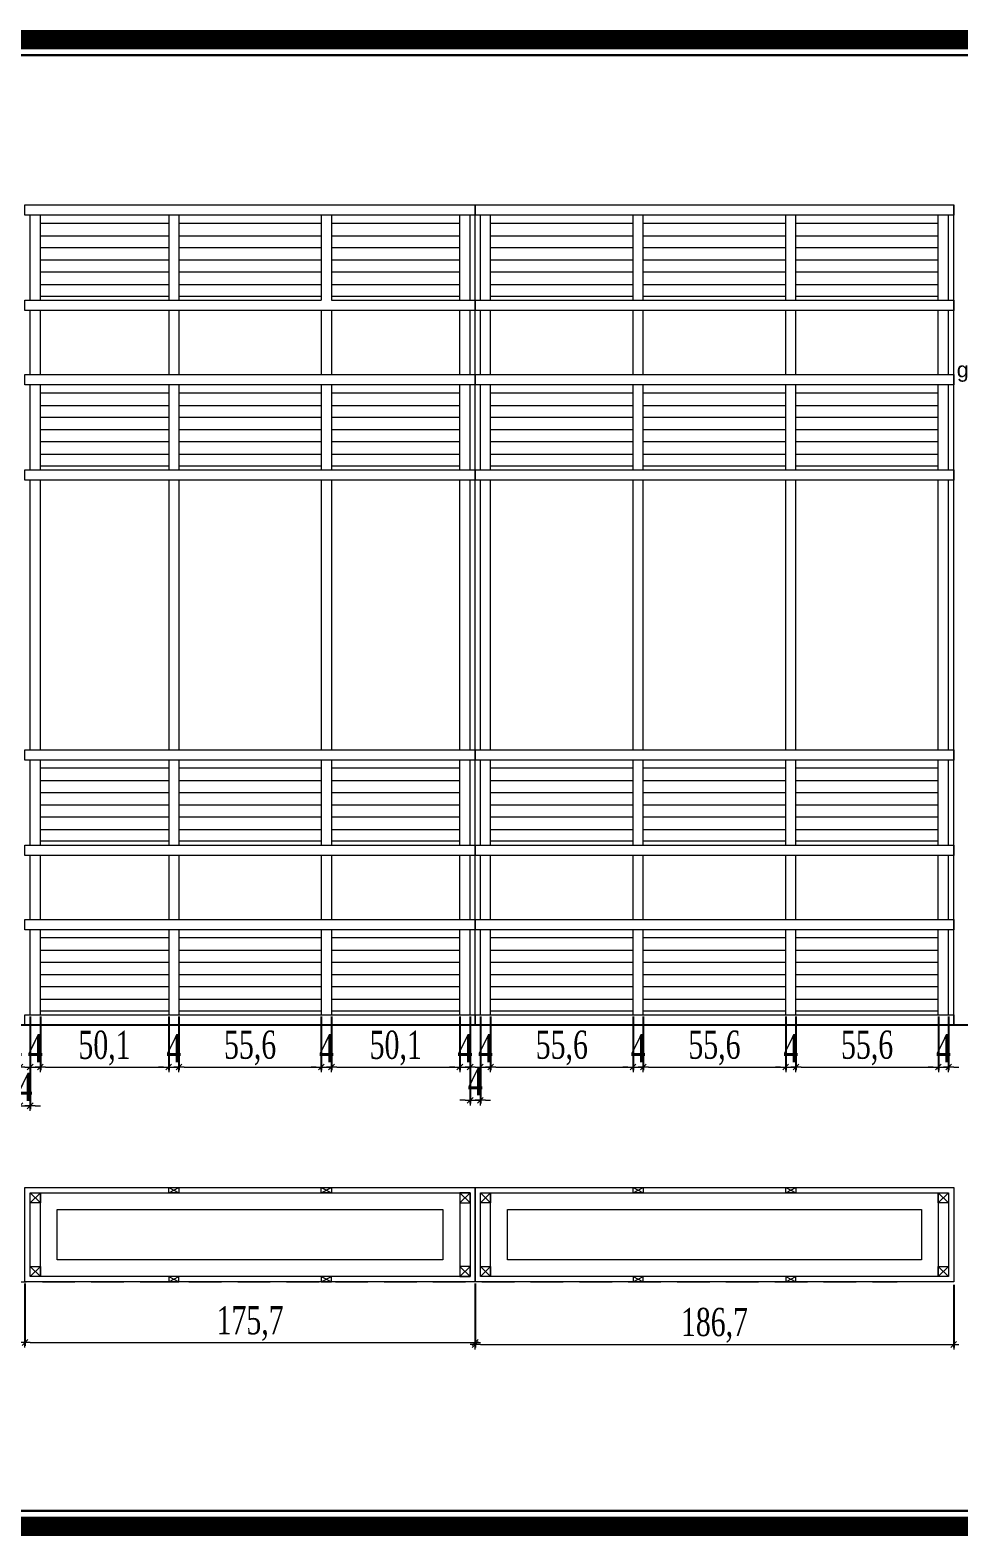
# Model space of a CAD drawing. Header units: millimetres. Extents: x 54215 to 67697, y 23496 to 56611.
# Drawn here: x 57458 to 57820, y 31476 to 32063 of the extents above; entities that cross this region are included whole.
import ezdxf

# ---------------------------------------------------------------- set-up
doc = ezdxf.new("R2010")
doc.units = ezdxf.units.MM
doc.linetypes.add('DASHED', pattern=[19.05, 12.7, -6.35])
for name, color, linetype, lineweight in [('no3_duvar kaplama', 8, 'Continuous', 0), ('no3_kutu profil gorunus', 8, 'Continuous', 0), ('no3_kutuprofil kesit', 74, 'Continuous', 18), ('no3_lejand', 255, 'Continuous', 13), ('no3_yazı duvar', 152, 'Continuous', 0), ('no3_ölçü detay', 252, 'Continuous', 0)]:
    doc.layers.add(name, color=color, linetype=linetype, lineweight=lineweight)
doc.styles.get("Standard").update_dxf_attribs({"font": 'arial.ttf'})
doc.styles.add('Ölçü50', font='georgia.ttf', dxfattribs={"width": 0.7})
doc.dimstyles.new('olcu10', dxfattribs={"dimtxt": 11, "dimasz": 2, "dimexe": 1.25, "dimexo": 0.625, "dimgap": 0.5, "dimtad": 1, "dimdec": 1, "dimzin": 9, "dimtxsty": 'Ölçü50', "dimblk": 'CENTIK', "dimcen": 2, "dimclrd": 250, "dimclre": 250, "dimclrt": 44, "dimazin": 2, "dimtfac": 1, "dimtdec": 1, "dimtix": 1, "dimtmove": 0, "dimatfit": 3, "dimldrblk": 'CENTIK', "dimfxl": 1, "dimlwd": -1, "dimarcsym": 0})

# ---------------------------------------------------------------- blocks, each defined once
blk = doc.blocks.new('CENTIK')
for p, q in [((-1, 0), (1, 0)), ((-0.57, -0.57), (0.57, 0.57)), ((0, 1), (0, -1))]:
    blk.add_line(p, q)
blk = doc.blocks.new('*D283')
at = {"layer": 'Defpoints', "color": 0, "transparency": 16777216}
for p in [(57450.03, 31679.02), (57454.03, 31679.02), (57454.03, 31658.62)]:
    blk.add_point(p, dxfattribs=at)
at = {"layer": 'no3_ölçü detay', "color": 250, "lineweight": -2, "transparency": 16777216}
for p, q in [((57450.03, 31678.39), (57450.03, 31657.37)), ((57454.03, 31678.39), (57454.03, 31657.37))]:
    blk.add_line(p, q, dxfattribs=at)
at = {"layer": 'no3_ölçü detay', "color": 250, "transparency": 16777216}
for p, q in [((57448.03, 31658.62), (57446.03, 31658.62)), ((57450.03, 31658.62), (57454.03, 31658.62)), ((57456.03, 31658.62), (57458.03, 31658.62))]:
    blk.add_line(p, q, dxfattribs=at)
at = {"layer": 'no3_ölçü detay', "color": 250, "transparency": 16777216, "xscale": 2, "yscale": 2, "zscale": 2}
blk.add_blockref('CENTIK', (57450.03, 31658.62), dxfattribs=at)
at = {"layer": 'no3_ölçü detay', "color": 250, "transparency": 16777216, "xscale": 2, "yscale": 2, "zscale": 2, "rotation": 180}
blk.add_blockref('CENTIK', (57454.03, 31658.62), dxfattribs=at)
at = {"layer": 'no3_ölçü detay', "color": 44, "transparency": 16777216, "insert": (57452.03, 31666.02), "char_height": 11, "attachment_point": 5, "style": 'Ölçü50'}
blk.add_mtext('4', dxfattribs=at)
blk = doc.blocks.new('*D284')
at = {"layer": 'Defpoints', "color": 0, "transparency": 16777216}
for p in [(57454.03, 31679.02), (57458.03, 31679.02), (57458.03, 31643.49)]:
    blk.add_point(p, dxfattribs=at)
at = {"layer": 'no3_ölçü detay', "color": 250, "lineweight": -2, "transparency": 16777216}
for p, q in [((57454.03, 31678.39), (57454.03, 31642.24)), ((57458.03, 31678.39), (57458.03, 31642.24))]:
    blk.add_line(p, q, dxfattribs=at)
at = {"layer": 'no3_ölçü detay', "color": 250, "transparency": 16777216}
for p, q in [((57452.03, 31643.49), (57450.03, 31643.49)), ((57454.03, 31643.49), (57458.03, 31643.49)), ((57460.03, 31643.49), (57462.03, 31643.49))]:
    blk.add_line(p, q, dxfattribs=at)
at = {"layer": 'no3_ölçü detay', "color": 250, "transparency": 16777216, "xscale": 2, "yscale": 2, "zscale": 2}
blk.add_blockref('CENTIK', (57454.03, 31643.49), dxfattribs=at)
at = {"layer": 'no3_ölçü detay', "color": 250, "transparency": 16777216, "xscale": 2, "yscale": 2, "zscale": 2, "rotation": 180}
blk.add_blockref('CENTIK', (57458.03, 31643.49), dxfattribs=at)
at = {"layer": 'no3_ölçü detay', "color": 44, "transparency": 16777216, "insert": (57456.03, 31650.89), "char_height": 11, "attachment_point": 5, "style": 'Ölçü50'}
blk.add_mtext('4', dxfattribs=at)
blk = doc.blocks.new('*D285')
at = {"layer": 'Defpoints', "color": 0, "transparency": 16777216}
for p in [(57458.03, 31679.02), (57462.03, 31679.02), (57462.03, 31658.62)]:
    blk.add_point(p, dxfattribs=at)
at = {"layer": 'no3_ölçü detay', "color": 250, "lineweight": -2, "transparency": 16777216}
for p, q in [((57458.03, 31678.39), (57458.03, 31657.37)), ((57462.03, 31678.39), (57462.03, 31657.37))]:
    blk.add_line(p, q, dxfattribs=at)
at = {"layer": 'no3_ölçü detay', "color": 250, "transparency": 16777216}
for p, q in [((57456.03, 31658.62), (57454.03, 31658.62)), ((57458.03, 31658.62), (57462.03, 31658.62)), ((57464.03, 31658.62), (57466.03, 31658.62))]:
    blk.add_line(p, q, dxfattribs=at)
at = {"layer": 'no3_ölçü detay', "color": 250, "transparency": 16777216, "xscale": 2, "yscale": 2, "zscale": 2}
blk.add_blockref('CENTIK', (57458.03, 31658.62), dxfattribs=at)
at = {"layer": 'no3_ölçü detay', "color": 250, "transparency": 16777216, "xscale": 2, "yscale": 2, "zscale": 2, "rotation": 180}
blk.add_blockref('CENTIK', (57462.03, 31658.62), dxfattribs=at)
at = {"layer": 'no3_ölçü detay', "color": 44, "transparency": 16777216, "insert": (57460.03, 31666.02), "char_height": 11, "attachment_point": 5, "style": 'Ölçü50'}
blk.add_mtext('4', dxfattribs=at)
blk = doc.blocks.new('*D286')
at = {"layer": 'Defpoints', "color": 0, "transparency": 16777216}
for p in [(57462.03, 31679.02), (57512.09, 31679.02), (57512.09, 31658.62)]:
    blk.add_point(p, dxfattribs=at)
at = {"layer": 'no3_ölçü detay', "color": 250, "lineweight": -2, "transparency": 16777216}
for p, q in [((57462.03, 31678.39), (57462.03, 31657.37)), ((57512.09, 31678.39), (57512.09, 31657.37))]:
    blk.add_line(p, q, dxfattribs=at)
at = {"layer": 'no3_ölçü detay', "color": 250, "transparency": 16777216}
blk.add_line((57464.03, 31658.62), (57510.09, 31658.62), dxfattribs=at)
at = {"layer": 'no3_ölçü detay', "color": 250, "transparency": 16777216, "xscale": 2, "yscale": 2, "zscale": 2, "rotation": 180}
blk.add_blockref('CENTIK', (57462.03, 31658.62), dxfattribs=at)
at = {"layer": 'no3_ölçü detay', "color": 250, "transparency": 16777216, "xscale": 2, "yscale": 2, "zscale": 2}
blk.add_blockref('CENTIK', (57512.09, 31658.62), dxfattribs=at)
at = {"layer": 'no3_ölçü detay', "color": 44, "transparency": 16777216, "insert": (57487.06, 31666.02), "char_height": 11, "attachment_point": 5, "style": 'Ölçü50'}
blk.add_mtext('50,1', dxfattribs=at)
blk = doc.blocks.new('*D287')
at = {"layer": 'Defpoints', "color": 0, "transparency": 16777216}
for p in [(57512.09, 31679.02), (57516.09, 31679.02), (57516.09, 31658.62)]:
    blk.add_point(p, dxfattribs=at)
at = {"layer": 'no3_ölçü detay', "color": 250, "lineweight": -2, "transparency": 16777216}
for p, q in [((57512.09, 31678.39), (57512.09, 31657.37)), ((57516.09, 31678.39), (57516.09, 31657.37))]:
    blk.add_line(p, q, dxfattribs=at)
at = {"layer": 'no3_ölçü detay', "color": 250, "transparency": 16777216}
for p, q in [((57510.09, 31658.62), (57508.09, 31658.62)), ((57512.09, 31658.62), (57516.09, 31658.62)), ((57518.09, 31658.62), (57520.09, 31658.62))]:
    blk.add_line(p, q, dxfattribs=at)
at = {"layer": 'no3_ölçü detay', "color": 250, "transparency": 16777216, "xscale": 2, "yscale": 2, "zscale": 2}
blk.add_blockref('CENTIK', (57512.09, 31658.62), dxfattribs=at)
at = {"layer": 'no3_ölçü detay', "color": 250, "transparency": 16777216, "xscale": 2, "yscale": 2, "zscale": 2, "rotation": 180}
blk.add_blockref('CENTIK', (57516.09, 31658.62), dxfattribs=at)
at = {"layer": 'no3_ölçü detay', "color": 44, "transparency": 16777216, "insert": (57514.09, 31666.02), "char_height": 11, "attachment_point": 5, "style": 'Ölçü50'}
blk.add_mtext('4', dxfattribs=at)
blk = doc.blocks.new('*D288')
at = {"layer": 'Defpoints', "color": 0, "transparency": 16777216}
for p in [(57516.09, 31679.02), (57571.64, 31679.02), (57571.64, 31658.62)]:
    blk.add_point(p, dxfattribs=at)
at = {"layer": 'no3_ölçü detay', "color": 250, "lineweight": -2, "transparency": 16777216}
for p, q in [((57516.09, 31678.39), (57516.09, 31657.37)), ((57571.64, 31678.39), (57571.64, 31657.37))]:
    blk.add_line(p, q, dxfattribs=at)
at = {"layer": 'no3_ölçü detay', "color": 250, "transparency": 16777216}
blk.add_line((57518.09, 31658.62), (57569.64, 31658.62), dxfattribs=at)
at = {"layer": 'no3_ölçü detay', "color": 250, "transparency": 16777216, "xscale": 2, "yscale": 2, "zscale": 2, "rotation": 180}
blk.add_blockref('CENTIK', (57516.09, 31658.62), dxfattribs=at)
at = {"layer": 'no3_ölçü detay', "color": 250, "transparency": 16777216, "xscale": 2, "yscale": 2, "zscale": 2}
blk.add_blockref('CENTIK', (57571.64, 31658.62), dxfattribs=at)
at = {"layer": 'no3_ölçü detay', "color": 44, "transparency": 16777216, "insert": (57543.87, 31666.07), "char_height": 11, "attachment_point": 5, "style": 'Ölçü50'}
blk.add_mtext('55,6', dxfattribs=at)
blk = doc.blocks.new('*D289')
at = {"layer": 'Defpoints', "color": 0, "transparency": 16777216}
for p in [(57571.64, 31679.02), (57575.64, 31679.02), (57575.64, 31658.62)]:
    blk.add_point(p, dxfattribs=at)
at = {"layer": 'no3_ölçü detay', "color": 250, "lineweight": -2, "transparency": 16777216}
for p, q in [((57571.64, 31678.39), (57571.64, 31657.37)), ((57575.64, 31678.39), (57575.64, 31657.37))]:
    blk.add_line(p, q, dxfattribs=at)
at = {"layer": 'no3_ölçü detay', "color": 250, "transparency": 16777216}
for p, q in [((57569.64, 31658.62), (57567.64, 31658.62)), ((57571.64, 31658.62), (57575.64, 31658.62)), ((57577.64, 31658.62), (57579.64, 31658.62))]:
    blk.add_line(p, q, dxfattribs=at)
at = {"layer": 'no3_ölçü detay', "color": 250, "transparency": 16777216, "xscale": 2, "yscale": 2, "zscale": 2}
blk.add_blockref('CENTIK', (57571.64, 31658.62), dxfattribs=at)
at = {"layer": 'no3_ölçü detay', "color": 250, "transparency": 16777216, "xscale": 2, "yscale": 2, "zscale": 2, "rotation": 180}
blk.add_blockref('CENTIK', (57575.64, 31658.62), dxfattribs=at)
at = {"layer": 'no3_ölçü detay', "color": 44, "transparency": 16777216, "insert": (57573.64, 31666.02), "char_height": 11, "attachment_point": 5, "style": 'Ölçü50'}
blk.add_mtext('4', dxfattribs=at)
blk = doc.blocks.new('*D290')
at = {"layer": 'Defpoints', "color": 0, "transparency": 16777216}
for p in [(57575.64, 31679.02), (57625.7, 31679.02), (57625.7, 31658.62)]:
    blk.add_point(p, dxfattribs=at)
at = {"layer": 'no3_ölçü detay', "color": 250, "lineweight": -2, "transparency": 16777216}
for p, q in [((57575.64, 31678.39), (57575.64, 31657.37)), ((57625.7, 31678.39), (57625.7, 31657.37))]:
    blk.add_line(p, q, dxfattribs=at)
at = {"layer": 'no3_ölçü detay', "color": 250, "transparency": 16777216}
blk.add_line((57577.64, 31658.62), (57623.7, 31658.62), dxfattribs=at)
at = {"layer": 'no3_ölçü detay', "color": 250, "transparency": 16777216, "xscale": 2, "yscale": 2, "zscale": 2, "rotation": 180}
blk.add_blockref('CENTIK', (57575.64, 31658.62), dxfattribs=at)
at = {"layer": 'no3_ölçü detay', "color": 250, "transparency": 16777216, "xscale": 2, "yscale": 2, "zscale": 2}
blk.add_blockref('CENTIK', (57625.7, 31658.62), dxfattribs=at)
at = {"layer": 'no3_ölçü detay', "color": 44, "transparency": 16777216, "insert": (57600.67, 31666.02), "char_height": 11, "attachment_point": 5, "style": 'Ölçü50'}
blk.add_mtext('50,1', dxfattribs=at)
blk = doc.blocks.new('*D291')
at = {"layer": 'Defpoints', "color": 0, "transparency": 16777216}
for p in [(57625.7, 31679.02), (57629.7, 31679.02), (57629.7, 31658.62)]:
    blk.add_point(p, dxfattribs=at)
at = {"layer": 'no3_ölçü detay', "color": 250, "lineweight": -2, "transparency": 16777216}
for p, q in [((57625.7, 31678.39), (57625.7, 31657.37)), ((57629.7, 31678.39), (57629.7, 31657.37))]:
    blk.add_line(p, q, dxfattribs=at)
at = {"layer": 'no3_ölçü detay', "color": 250, "transparency": 16777216}
for p, q in [((57623.7, 31658.62), (57621.7, 31658.62)), ((57625.7, 31658.62), (57629.7, 31658.62)), ((57631.7, 31658.62), (57633.7, 31658.62))]:
    blk.add_line(p, q, dxfattribs=at)
at = {"layer": 'no3_ölçü detay', "color": 250, "transparency": 16777216, "xscale": 2, "yscale": 2, "zscale": 2}
blk.add_blockref('CENTIK', (57625.7, 31658.62), dxfattribs=at)
at = {"layer": 'no3_ölçü detay', "color": 250, "transparency": 16777216, "xscale": 2, "yscale": 2, "zscale": 2, "rotation": 180}
blk.add_blockref('CENTIK', (57629.7, 31658.62), dxfattribs=at)
at = {"layer": 'no3_ölçü detay', "color": 44, "transparency": 16777216, "insert": (57627.7, 31666.02), "char_height": 11, "attachment_point": 5, "style": 'Ölçü50'}
blk.add_mtext('4', dxfattribs=at)
blk = doc.blocks.new('*D292')
at = {"layer": 'Defpoints', "color": 0, "transparency": 16777216}
for p in [(57629.7, 31679.02), (57633.7, 31679.02), (57633.7, 31645.66)]:
    blk.add_point(p, dxfattribs=at)
at = {"layer": 'no3_ölçü detay', "color": 250, "lineweight": -2, "transparency": 16777216}
for p, q in [((57629.7, 31678.39), (57629.7, 31644.41)), ((57633.7, 31678.39), (57633.7, 31644.41))]:
    blk.add_line(p, q, dxfattribs=at)
at = {"layer": 'no3_ölçü detay', "color": 250, "transparency": 16777216}
for p, q in [((57627.7, 31645.66), (57625.7, 31645.66)), ((57629.7, 31645.66), (57633.7, 31645.66)), ((57635.7, 31645.66), (57637.7, 31645.66))]:
    blk.add_line(p, q, dxfattribs=at)
at = {"layer": 'no3_ölçü detay', "color": 250, "transparency": 16777216, "xscale": 2, "yscale": 2, "zscale": 2}
blk.add_blockref('CENTIK', (57629.7, 31645.66), dxfattribs=at)
at = {"layer": 'no3_ölçü detay', "color": 250, "transparency": 16777216, "xscale": 2, "yscale": 2, "zscale": 2, "rotation": 180}
blk.add_blockref('CENTIK', (57633.7, 31645.66), dxfattribs=at)
at = {"layer": 'no3_ölçü detay', "color": 44, "transparency": 16777216, "insert": (57631.7, 31653.06), "char_height": 11, "attachment_point": 5, "style": 'Ölçü50'}
blk.add_mtext('4', dxfattribs=at)
blk = doc.blocks.new('*D293')
at = {"layer": 'Defpoints', "color": 0, "transparency": 16777216}
for p in [(57633.7, 31679.02), (57637.7, 31679.02), (57637.7, 31658.62)]:
    blk.add_point(p, dxfattribs=at)
at = {"layer": 'no3_ölçü detay', "color": 250, "lineweight": -2, "transparency": 16777216}
for p, q in [((57633.7, 31678.39), (57633.7, 31657.37)), ((57637.7, 31678.39), (57637.7, 31657.37))]:
    blk.add_line(p, q, dxfattribs=at)
at = {"layer": 'no3_ölçü detay', "color": 250, "transparency": 16777216}
for p, q in [((57631.7, 31658.62), (57629.7, 31658.62)), ((57633.7, 31658.62), (57637.7, 31658.62)), ((57639.7, 31658.62), (57641.7, 31658.62))]:
    blk.add_line(p, q, dxfattribs=at)
at = {"layer": 'no3_ölçü detay', "color": 250, "transparency": 16777216, "xscale": 2, "yscale": 2, "zscale": 2}
blk.add_blockref('CENTIK', (57633.7, 31658.62), dxfattribs=at)
at = {"layer": 'no3_ölçü detay', "color": 250, "transparency": 16777216, "xscale": 2, "yscale": 2, "zscale": 2, "rotation": 180}
blk.add_blockref('CENTIK', (57637.7, 31658.62), dxfattribs=at)
at = {"layer": 'no3_ölçü detay', "color": 44, "transparency": 16777216, "insert": (57635.7, 31666.02), "char_height": 11, "attachment_point": 5, "style": 'Ölçü50'}
blk.add_mtext('4', dxfattribs=at)
blk = doc.blocks.new('*D294')
at = {"layer": 'Defpoints', "color": 0, "transparency": 16777216}
for p in [(57637.7, 31679.02), (57693.25, 31679.02), (57693.25, 31658.62)]:
    blk.add_point(p, dxfattribs=at)
at = {"layer": 'no3_ölçü detay', "color": 250, "lineweight": -2, "transparency": 16777216}
for p, q in [((57637.7, 31678.39), (57637.7, 31657.37)), ((57693.25, 31678.39), (57693.25, 31657.37))]:
    blk.add_line(p, q, dxfattribs=at)
at = {"layer": 'no3_ölçü detay', "color": 250, "transparency": 16777216}
blk.add_line((57639.7, 31658.62), (57691.25, 31658.62), dxfattribs=at)
at = {"layer": 'no3_ölçü detay', "color": 250, "transparency": 16777216, "xscale": 2, "yscale": 2, "zscale": 2, "rotation": 180}
blk.add_blockref('CENTIK', (57637.7, 31658.62), dxfattribs=at)
at = {"layer": 'no3_ölçü detay', "color": 250, "transparency": 16777216, "xscale": 2, "yscale": 2, "zscale": 2}
blk.add_blockref('CENTIK', (57693.25, 31658.62), dxfattribs=at)
at = {"layer": 'no3_ölçü detay', "color": 44, "transparency": 16777216, "insert": (57665.48, 31666.07), "char_height": 11, "attachment_point": 5, "style": 'Ölçü50'}
blk.add_mtext('55,6', dxfattribs=at)
blk = doc.blocks.new('*D295')
at = {"layer": 'Defpoints', "color": 0, "transparency": 16777216}
for p in [(57693.25, 31679.02), (57697.25, 31679.02), (57697.25, 31658.62)]:
    blk.add_point(p, dxfattribs=at)
at = {"layer": 'no3_ölçü detay', "color": 250, "lineweight": -2, "transparency": 16777216}
for p, q in [((57693.25, 31678.39), (57693.25, 31657.37)), ((57697.25, 31678.39), (57697.25, 31657.37))]:
    blk.add_line(p, q, dxfattribs=at)
at = {"layer": 'no3_ölçü detay', "color": 250, "transparency": 16777216}
for p, q in [((57691.25, 31658.62), (57689.25, 31658.62)), ((57693.25, 31658.62), (57697.25, 31658.62)), ((57699.25, 31658.62), (57701.25, 31658.62))]:
    blk.add_line(p, q, dxfattribs=at)
at = {"layer": 'no3_ölçü detay', "color": 250, "transparency": 16777216, "xscale": 2, "yscale": 2, "zscale": 2}
blk.add_blockref('CENTIK', (57693.25, 31658.62), dxfattribs=at)
at = {"layer": 'no3_ölçü detay', "color": 250, "transparency": 16777216, "xscale": 2, "yscale": 2, "zscale": 2, "rotation": 180}
blk.add_blockref('CENTIK', (57697.25, 31658.62), dxfattribs=at)
at = {"layer": 'no3_ölçü detay', "color": 44, "transparency": 16777216, "insert": (57695.25, 31666.02), "char_height": 11, "attachment_point": 5, "style": 'Ölçü50'}
blk.add_mtext('4', dxfattribs=at)
blk = doc.blocks.new('*D296')
at = {"layer": 'Defpoints', "color": 0, "transparency": 16777216}
for p in [(57697.25, 31679.02), (57752.81, 31679.02), (57752.81, 31658.62)]:
    blk.add_point(p, dxfattribs=at)
at = {"layer": 'no3_ölçü detay', "color": 250, "lineweight": -2, "transparency": 16777216}
for p, q in [((57697.25, 31678.39), (57697.25, 31657.37)), ((57752.81, 31678.39), (57752.81, 31657.37))]:
    blk.add_line(p, q, dxfattribs=at)
at = {"layer": 'no3_ölçü detay', "color": 250, "transparency": 16777216}
blk.add_line((57699.25, 31658.62), (57750.81, 31658.62), dxfattribs=at)
at = {"layer": 'no3_ölçü detay', "color": 250, "transparency": 16777216, "xscale": 2, "yscale": 2, "zscale": 2, "rotation": 180}
blk.add_blockref('CENTIK', (57697.25, 31658.62), dxfattribs=at)
at = {"layer": 'no3_ölçü detay', "color": 250, "transparency": 16777216, "xscale": 2, "yscale": 2, "zscale": 2}
blk.add_blockref('CENTIK', (57752.81, 31658.62), dxfattribs=at)
at = {"layer": 'no3_ölçü detay', "color": 44, "transparency": 16777216, "insert": (57725.03, 31666.07), "char_height": 11, "attachment_point": 5, "style": 'Ölçü50'}
blk.add_mtext('55,6', dxfattribs=at)
blk = doc.blocks.new('*D297')
at = {"layer": 'Defpoints', "color": 0, "transparency": 16777216}
for p in [(57752.81, 31679.02), (57756.81, 31679.02), (57756.81, 31658.62)]:
    blk.add_point(p, dxfattribs=at)
at = {"layer": 'no3_ölçü detay', "color": 250, "lineweight": -2, "transparency": 16777216}
for p, q in [((57752.81, 31678.39), (57752.81, 31657.37)), ((57756.81, 31678.39), (57756.81, 31657.37))]:
    blk.add_line(p, q, dxfattribs=at)
at = {"layer": 'no3_ölçü detay', "color": 250, "transparency": 16777216}
for p, q in [((57750.81, 31658.62), (57748.81, 31658.62)), ((57752.81, 31658.62), (57756.81, 31658.62)), ((57758.81, 31658.62), (57760.81, 31658.62))]:
    blk.add_line(p, q, dxfattribs=at)
at = {"layer": 'no3_ölçü detay', "color": 250, "transparency": 16777216, "xscale": 2, "yscale": 2, "zscale": 2}
blk.add_blockref('CENTIK', (57752.81, 31658.62), dxfattribs=at)
at = {"layer": 'no3_ölçü detay', "color": 250, "transparency": 16777216, "xscale": 2, "yscale": 2, "zscale": 2, "rotation": 180}
blk.add_blockref('CENTIK', (57756.81, 31658.62), dxfattribs=at)
at = {"layer": 'no3_ölçü detay', "color": 44, "transparency": 16777216, "insert": (57754.81, 31666.02), "char_height": 11, "attachment_point": 5, "style": 'Ölçü50'}
blk.add_mtext('4', dxfattribs=at)
blk = doc.blocks.new('*D298')
at = {"layer": 'Defpoints', "color": 0, "transparency": 16777216}
for p in [(57756.81, 31679.02), (57812.37, 31679.02), (57812.37, 31658.62)]:
    blk.add_point(p, dxfattribs=at)
at = {"layer": 'no3_ölçü detay', "color": 250, "lineweight": -2, "transparency": 16777216}
for p, q in [((57756.81, 31678.39), (57756.81, 31657.37)), ((57812.37, 31678.39), (57812.37, 31657.37))]:
    blk.add_line(p, q, dxfattribs=at)
at = {"layer": 'no3_ölçü detay', "color": 250, "transparency": 16777216}
blk.add_line((57758.81, 31658.62), (57810.37, 31658.62), dxfattribs=at)
at = {"layer": 'no3_ölçü detay', "color": 250, "transparency": 16777216, "xscale": 2, "yscale": 2, "zscale": 2, "rotation": 180}
blk.add_blockref('CENTIK', (57756.81, 31658.62), dxfattribs=at)
at = {"layer": 'no3_ölçü detay', "color": 250, "transparency": 16777216, "xscale": 2, "yscale": 2, "zscale": 2}
blk.add_blockref('CENTIK', (57812.37, 31658.62), dxfattribs=at)
at = {"layer": 'no3_ölçü detay', "color": 44, "transparency": 16777216, "insert": (57784.59, 31666.07), "char_height": 11, "attachment_point": 5, "style": 'Ölçü50'}
blk.add_mtext('55,6', dxfattribs=at)
blk = doc.blocks.new('*D299')
at = {"layer": 'Defpoints', "color": 0, "transparency": 16777216}
for p in [(57812.37, 31679.02), (57816.37, 31679.02), (57816.37, 31658.62)]:
    blk.add_point(p, dxfattribs=at)
at = {"layer": 'no3_ölçü detay', "color": 250, "lineweight": -2, "transparency": 16777216}
for p, q in [((57812.37, 31678.39), (57812.37, 31657.37)), ((57816.37, 31678.39), (57816.37, 31657.37))]:
    blk.add_line(p, q, dxfattribs=at)
at = {"layer": 'no3_ölçü detay', "color": 250, "transparency": 16777216}
for p, q in [((57810.37, 31658.62), (57808.37, 31658.62)), ((57812.37, 31658.62), (57816.37, 31658.62)), ((57818.37, 31658.62), (57820.37, 31658.62))]:
    blk.add_line(p, q, dxfattribs=at)
at = {"layer": 'no3_ölçü detay', "color": 250, "transparency": 16777216, "xscale": 2, "yscale": 2, "zscale": 2}
blk.add_blockref('CENTIK', (57812.37, 31658.62), dxfattribs=at)
at = {"layer": 'no3_ölçü detay', "color": 250, "transparency": 16777216, "xscale": 2, "yscale": 2, "zscale": 2, "rotation": 180}
blk.add_blockref('CENTIK', (57816.37, 31658.62), dxfattribs=at)
at = {"layer": 'no3_ölçü detay', "color": 44, "transparency": 16777216, "insert": (57814.37, 31666.02), "char_height": 11, "attachment_point": 5, "style": 'Ölçü50'}
blk.add_mtext('4', dxfattribs=at)
blk = doc.blocks.new('*D301')
at = {"layer": 'Defpoints', "color": 0, "transparency": 16777216}
for p in [(57456.03, 31574.85), (57631.7, 31574.85), (57631.7, 31551.17)]:
    blk.add_point(p, dxfattribs=at)
at = {"layer": 'no3_ölçü detay', "color": 250, "lineweight": -2, "transparency": 16777216}
for p, q in [((57456.03, 31574.23), (57456.03, 31549.92)), ((57631.7, 31574.23), (57631.7, 31549.92))]:
    blk.add_line(p, q, dxfattribs=at)
at = {"layer": 'no3_ölçü detay', "color": 250, "transparency": 16777216}
blk.add_line((57458.03, 31551.17), (57629.7, 31551.17), dxfattribs=at)
at = {"layer": 'no3_ölçü detay', "color": 250, "transparency": 16777216, "xscale": 2, "yscale": 2, "zscale": 2, "rotation": 180}
blk.add_blockref('CENTIK', (57456.03, 31551.17), dxfattribs=at)
at = {"layer": 'no3_ölçü detay', "color": 250, "transparency": 16777216, "xscale": 2, "yscale": 2, "zscale": 2}
blk.add_blockref('CENTIK', (57631.7, 31551.17), dxfattribs=at)
at = {"layer": 'no3_ölçü detay', "color": 44, "transparency": 16777216, "insert": (57543.87, 31558.57), "char_height": 11, "attachment_point": 5, "style": 'Ölçü50'}
blk.add_mtext('175,7', dxfattribs=at)
blk = doc.blocks.new('*D302')
at = {"layer": 'Defpoints', "color": 0, "transparency": 16777216}
for p in [(57631.7, 31574.23), (57818.37, 31574.23), (57818.37, 31550.41)]:
    blk.add_point(p, dxfattribs=at)
at = {"layer": 'no3_ölçü detay', "color": 250, "lineweight": -2, "transparency": 16777216}
for p, q in [((57631.7, 31573.6), (57631.7, 31549.16)), ((57818.37, 31573.6), (57818.37, 31549.16))]:
    blk.add_line(p, q, dxfattribs=at)
at = {"layer": 'no3_ölçü detay', "color": 250, "transparency": 16777216}
blk.add_line((57633.7, 31550.41), (57816.37, 31550.41), dxfattribs=at)
at = {"layer": 'no3_ölçü detay', "color": 250, "transparency": 16777216, "xscale": 2, "yscale": 2, "zscale": 2, "rotation": 180}
blk.add_blockref('CENTIK', (57631.7, 31550.41), dxfattribs=at)
at = {"layer": 'no3_ölçü detay', "color": 250, "transparency": 16777216, "xscale": 2, "yscale": 2, "zscale": 2}
blk.add_blockref('CENTIK', (57818.37, 31550.41), dxfattribs=at)
at = {"layer": 'no3_ölçü detay', "color": 44, "transparency": 16777216, "insert": (57725.03, 31557.87), "char_height": 11, "attachment_point": 5, "style": 'Ölçü50'}
blk.add_mtext('186,7', dxfattribs=at)

msp = doc.modelspace()

# ---------------------------------------------------------------- linework, layer by layer
msp.add_line((57834.258, 31675.015), (57252.127, 31675.015))
msp.add_line((57834.258, 31675.015), (57252.127, 31675.015))
at = {"layer": 'no3_duvar kaplama'}
for p, q in [((57512.087, 31987.791), (57462.032, 31987.791)), ((57571.643, 31987.791), (57516.087, 31987.791)), ((57625.698, 31987.791), (57575.643, 31987.791)), ((57693.254, 31987.791), (57637.698, 31987.791)), ((57752.809, 31987.791), (57697.254, 31987.791)), ((57812.365, 31987.791), (57756.809, 31987.791)), ((57512.087, 31982.839), (57462.032, 31982.839)), ((57571.643, 31982.839), (57516.087, 31982.839)), ((57625.698, 31982.839), (57575.643, 31982.839)), ((57693.254, 31982.839), (57637.698, 31982.839)), ((57752.809, 31982.839), (57697.254, 31982.839)), ((57812.365, 31982.839), (57756.809, 31982.839)), ((57512.087, 31978.202), (57462.032, 31978.202)), ((57571.643, 31978.202), (57516.087, 31978.202)), ((57625.698, 31978.202), (57575.643, 31978.202)), ((57693.254, 31978.202), (57637.698, 31978.202)), ((57752.809, 31978.202), (57697.254, 31978.202)), ((57812.365, 31978.202), (57756.809, 31978.202)), ((57512.087, 31973.428), (57462.032, 31973.428)), ((57571.643, 31973.428), (57516.087, 31973.428)), ((57625.698, 31973.428), (57575.643, 31973.428)), ((57693.254, 31973.428), (57637.698, 31973.428)), ((57752.809, 31973.428), (57697.254, 31973.428)), ((57812.365, 31973.428), (57756.809, 31973.428)), ((57512.087, 31968.746), (57462.032, 31968.746)), ((57571.643, 31968.746), (57516.087, 31968.746)), ((57625.698, 31968.746), (57575.643, 31968.746)), ((57693.254, 31968.746), (57637.698, 31968.746)), ((57752.809, 31968.746), (57697.254, 31968.746)), ((57812.365, 31968.746), (57756.809, 31968.746)), ((57512.087, 31963.839), (57462.032, 31963.839)), ((57512.087, 31959.291), (57462.032, 31959.291)), ((57571.643, 31963.839), (57516.087, 31963.839)), ((57571.643, 31959.291), (57516.087, 31959.291)), ((57625.698, 31963.839), (57575.643, 31963.839)), ((57625.698, 31959.291), (57575.643, 31959.291)), ((57693.254, 31963.839), (57637.698, 31963.839)), ((57693.254, 31959.291), (57637.698, 31959.291)), ((57752.809, 31963.839), (57697.254, 31963.839)), ((57752.809, 31959.291), (57697.254, 31959.291)), ((57812.365, 31963.839), (57756.809, 31963.839)), ((57812.365, 31959.291), (57756.809, 31959.291)), ((57512.087, 31921.591), (57462.032, 31921.591)), ((57571.643, 31921.591), (57516.087, 31921.591)), ((57625.698, 31921.591), (57575.643, 31921.591)), ((57693.254, 31921.591), (57637.698, 31921.591)), ((57752.809, 31921.591), (57697.254, 31921.591)), ((57812.365, 31921.591), (57756.809, 31921.591)), ((57512.087, 31916.639), (57462.032, 31916.639)), ((57512.087, 31912.002), (57462.032, 31912.002)), ((57571.643, 31916.639), (57516.087, 31916.639)), ((57571.643, 31912.002), (57516.087, 31912.002)), ((57625.698, 31916.639), (57575.643, 31916.639)), ((57625.698, 31912.002), (57575.643, 31912.002)), ((57693.254, 31916.639), (57637.698, 31916.639)), ((57693.254, 31912.002), (57637.698, 31912.002)), ((57752.809, 31916.639), (57697.254, 31916.639)), ((57752.809, 31912.002), (57697.254, 31912.002)), ((57812.365, 31916.639), (57756.809, 31916.639)), ((57812.365, 31912.002), (57756.809, 31912.002)), ((57512.087, 31907.228), (57462.032, 31907.228)), ((57571.643, 31907.228), (57516.087, 31907.228)), ((57625.698, 31907.228), (57575.643, 31907.228)), ((57693.254, 31907.228), (57637.698, 31907.228)), ((57752.809, 31907.228), (57697.254, 31907.228)), ((57812.365, 31907.228), (57756.809, 31907.228)), ((57512.087, 31902.546), (57462.032, 31902.546)), ((57571.643, 31902.546), (57516.087, 31902.546)), ((57625.698, 31902.546), (57575.643, 31902.546)), ((57693.254, 31902.546), (57637.698, 31902.546)), ((57752.809, 31902.546), (57697.254, 31902.546)), ((57812.365, 31902.546), (57756.809, 31902.546)), ((57512.087, 31897.639), (57462.032, 31897.639)), ((57571.643, 31897.639), (57516.087, 31897.639)), ((57625.698, 31897.639), (57575.643, 31897.639)), ((57693.254, 31897.639), (57637.698, 31897.639)), ((57752.809, 31897.639), (57697.254, 31897.639)), ((57812.365, 31897.639), (57756.809, 31897.639)), ((57512.087, 31893.091), (57462.032, 31893.091)), ((57571.643, 31893.091), (57516.087, 31893.091)), ((57625.698, 31893.091), (57575.643, 31893.091)), ((57693.254, 31893.091), (57637.698, 31893.091)), ((57752.809, 31893.091), (57697.254, 31893.091)), ((57812.365, 31893.091), (57756.809, 31893.091)), ((57512.087, 31775.191), (57462.032, 31775.191)), ((57512.087, 31770.239), (57462.032, 31770.239)), ((57571.643, 31775.191), (57516.087, 31775.191)), ((57571.643, 31770.239), (57516.087, 31770.239)), ((57625.698, 31775.191), (57575.643, 31775.191)), ((57625.698, 31770.239), (57575.643, 31770.239)), ((57693.254, 31775.191), (57637.698, 31775.191)), ((57693.254, 31770.239), (57637.698, 31770.239)), ((57752.809, 31775.191), (57697.254, 31775.191)), ((57752.809, 31770.239), (57697.254, 31770.239)), ((57812.365, 31775.191), (57756.809, 31775.191)), ((57812.365, 31770.239), (57756.809, 31770.239)), ((57512.087, 31765.602), (57462.032, 31765.602)), ((57571.643, 31765.602), (57516.087, 31765.602)), ((57625.698, 31765.602), (57575.643, 31765.602)), ((57693.254, 31765.602), (57637.698, 31765.602)), ((57752.809, 31765.602), (57697.254, 31765.602)), ((57812.365, 31765.602), (57756.809, 31765.602)), ((57512.087, 31760.828), (57462.032, 31760.828)), ((57571.643, 31760.828), (57516.087, 31760.828)), ((57625.698, 31760.828), (57575.643, 31760.828)), ((57693.254, 31760.828), (57637.698, 31760.828)), ((57752.809, 31760.828), (57697.254, 31760.828)), ((57812.365, 31760.828), (57756.809, 31760.828)), ((57512.087, 31756.146), (57462.032, 31756.146)), ((57571.643, 31756.146), (57516.087, 31756.146)), ((57625.698, 31756.146), (57575.643, 31756.146)), ((57693.254, 31756.146), (57637.698, 31756.146)), ((57752.809, 31756.146), (57697.254, 31756.146)), ((57812.365, 31756.146), (57756.809, 31756.146)), ((57512.087, 31751.239), (57462.032, 31751.239)), ((57512.087, 31746.691), (57462.032, 31746.691)), ((57571.643, 31751.239), (57516.087, 31751.239)), ((57571.643, 31746.691), (57516.087, 31746.691)), ((57625.698, 31751.239), (57575.643, 31751.239)), ((57625.698, 31746.691), (57575.643, 31746.691)), ((57693.254, 31751.239), (57637.698, 31751.239)), ((57693.254, 31746.691), (57637.698, 31746.691)), ((57752.809, 31751.239), (57697.254, 31751.239)), ((57752.809, 31746.691), (57697.254, 31746.691)), ((57812.365, 31751.239), (57756.809, 31751.239)), ((57812.365, 31746.691), (57756.809, 31746.691)), ((57512.087, 31708.991), (57462.032, 31708.991)), ((57571.643, 31708.991), (57516.087, 31708.991)), ((57625.698, 31708.991), (57575.643, 31708.991)), ((57693.254, 31708.991), (57637.698, 31708.991)), ((57752.809, 31708.991), (57697.254, 31708.991)), ((57812.365, 31708.991), (57756.809, 31708.991)), ((57512.087, 31704.039), (57462.032, 31704.039)), ((57571.643, 31704.039), (57516.087, 31704.039)), ((57625.698, 31704.039), (57575.643, 31704.039)), ((57693.254, 31704.039), (57637.698, 31704.039)), ((57752.809, 31704.039), (57697.254, 31704.039)), ((57812.365, 31704.039), (57756.809, 31704.039)), ((57512.087, 31699.402), (57462.032, 31699.402)), ((57512.087, 31694.628), (57462.032, 31694.628)), ((57571.643, 31699.402), (57516.087, 31699.402)), ((57571.643, 31694.628), (57516.087, 31694.628)), ((57625.698, 31699.402), (57575.643, 31699.402)), ((57625.698, 31694.628), (57575.643, 31694.628)), ((57693.254, 31699.402), (57637.698, 31699.402)), ((57693.254, 31694.628), (57637.698, 31694.628)), ((57752.809, 31699.402), (57697.254, 31699.402)), ((57752.809, 31694.628), (57697.254, 31694.628)), ((57812.365, 31699.402), (57756.809, 31699.402)), ((57812.365, 31694.628), (57756.809, 31694.628)), ((57512.087, 31689.946), (57462.032, 31689.946)), ((57571.643, 31689.946), (57516.087, 31689.946)), ((57625.698, 31689.946), (57575.643, 31689.946)), ((57693.254, 31689.946), (57637.698, 31689.946)), ((57752.809, 31689.946), (57697.254, 31689.946)), ((57812.365, 31689.946), (57756.809, 31689.946)), ((57512.087, 31685.039), (57462.032, 31685.039)), ((57571.643, 31685.039), (57516.087, 31685.039)), ((57625.698, 31685.039), (57575.643, 31685.039)), ((57693.254, 31685.039), (57637.698, 31685.039)), ((57752.809, 31685.039), (57697.254, 31685.039)), ((57812.365, 31685.039), (57756.809, 31685.039)), ((57512.087, 31680.491), (57462.032, 31680.491)), ((57571.643, 31680.491), (57516.087, 31680.491)), ((57625.698, 31680.491), (57575.643, 31680.491)), ((57693.254, 31680.491), (57637.698, 31680.491)), ((57752.809, 31680.491), (57697.254, 31680.491)), ((57812.365, 31680.491), (57756.809, 31680.491))]:
    msp.add_line(p, q, dxfattribs=at)
at = {"layer": 'no3_duvar kaplama', "linetype": 'DASHED'}
msp.add_line((57291.365, 31574.852), (57796.365, 31574.852), dxfattribs=at)
at = {"layer": 'no3_kutu profil gorunus'}
for points in [[(57456.032, 31611.602), (57631.698, 31611.602), (57631.698, 31574.852), (57456.032, 31574.852)], [(57631.698, 31611.602), (57818.365, 31611.602), (57818.365, 31574.852), (57631.698, 31574.852)], [(57458.032, 31609.602), (57629.698, 31609.602), (57629.698, 31576.852), (57458.032, 31576.852)], [(57633.698, 31609.602), (57816.365, 31609.602), (57816.365, 31576.852), (57633.698, 31576.852)]]:
    msp.add_lwpolyline(points, close=True, dxfattribs=at)
at = {"layer": 'no3_kutuprofil kesit'}
for p, q in [((57631.698, 31675.015), (57631.698, 31995.015)), ((57818.365, 31675.015), (57818.365, 31995.015)), ((57458.032, 31957.815), (57458.032, 31991.015)), ((57462.032, 31957.815), (57462.032, 31991.015)), ((57512.087, 31991.015), (57512.087, 31957.815)), ((57516.087, 31991.015), (57516.087, 31957.815)), ((57571.643, 31991.015), (57571.643, 31957.815)), ((57575.643, 31991.015), (57575.643, 31957.815)), ((57625.698, 31957.815), (57625.698, 31991.015)), ((57629.698, 31957.815), (57629.698, 31991.015)), ((57633.698, 31957.815), (57633.698, 31991.015)), ((57637.698, 31957.815), (57637.698, 31991.015)), ((57693.254, 31957.815), (57693.254, 31991.015)), ((57697.254, 31957.815), (57697.254, 31991.015)), ((57752.809, 31957.815), (57752.809, 31991.015)), ((57756.809, 31957.815), (57756.809, 31991.015)), ((57812.365, 31957.815), (57812.365, 31991.015)), ((57816.365, 31957.815), (57816.365, 31991.015)), ((57458.032, 31928.815), (57458.032, 31953.815)), ((57462.032, 31928.815), (57462.032, 31953.815)), ((57512.087, 31953.815), (57512.087, 31928.815)), ((57516.087, 31953.815), (57516.087, 31928.815)), ((57571.643, 31953.815), (57571.643, 31928.815)), ((57575.643, 31953.815), (57575.643, 31928.815)), ((57625.698, 31928.815), (57625.698, 31953.815)), ((57629.698, 31928.815), (57629.698, 31953.815)), ((57633.698, 31928.815), (57633.698, 31953.815)), ((57637.698, 31928.815), (57637.698, 31953.815)), ((57693.254, 31928.815), (57693.254, 31953.815)), ((57697.254, 31928.815), (57697.254, 31953.815)), ((57752.809, 31928.815), (57752.809, 31953.815)), ((57756.809, 31928.815), (57756.809, 31953.815)), ((57812.365, 31928.815), (57812.365, 31953.815)), ((57816.365, 31928.815), (57816.365, 31953.815)), ((57458.032, 31891.615), (57458.032, 31924.815)), ((57462.032, 31891.615), (57462.032, 31924.815)), ((57512.087, 31924.815), (57512.087, 31891.615)), ((57516.087, 31924.815), (57516.087, 31891.615)), ((57571.643, 31924.815), (57571.643, 31891.615)), ((57575.643, 31924.815), (57575.643, 31891.615)), ((57625.698, 31891.615), (57625.698, 31924.815)), ((57629.698, 31891.615), (57629.698, 31924.815)), ((57633.698, 31891.615), (57633.698, 31924.815)), ((57637.698, 31891.615), (57637.698, 31924.815)), ((57693.254, 31891.615), (57693.254, 31924.815)), ((57697.254, 31891.615), (57697.254, 31924.815)), ((57752.809, 31891.615), (57752.809, 31924.815)), ((57756.809, 31891.615), (57756.809, 31924.815)), ((57812.365, 31891.615), (57812.365, 31924.815)), ((57816.365, 31891.615), (57816.365, 31924.815)), ((57458.032, 31782.415), (57458.032, 31887.615)), ((57462.032, 31782.415), (57462.032, 31887.615)), ((57512.087, 31887.615), (57512.087, 31782.415)), ((57516.087, 31887.615), (57516.087, 31782.415)), ((57571.643, 31887.615), (57571.643, 31782.415)), ((57575.643, 31887.615), (57575.643, 31782.415)), ((57625.698, 31782.415), (57625.698, 31887.615)), ((57629.698, 31782.415), (57629.698, 31887.615)), ((57633.698, 31782.415), (57633.698, 31887.615)), ((57637.698, 31782.415), (57637.698, 31887.615)), ((57693.254, 31782.415), (57693.254, 31887.615)), ((57697.254, 31782.415), (57697.254, 31887.615)), ((57752.809, 31782.415), (57752.809, 31887.615)), ((57756.809, 31782.415), (57756.809, 31887.615)), ((57812.365, 31782.415), (57812.365, 31887.615)), ((57816.365, 31782.415), (57816.365, 31887.615)), ((57458.032, 31745.215), (57458.032, 31778.415)), ((57462.032, 31745.215), (57462.032, 31778.415)), ((57512.087, 31778.415), (57512.087, 31745.215)), ((57516.087, 31778.415), (57516.087, 31745.215)), ((57571.643, 31778.415), (57571.643, 31745.215)), ((57575.643, 31778.415), (57575.643, 31745.215)), ((57625.698, 31745.215), (57625.698, 31778.415)), ((57629.698, 31745.215), (57629.698, 31778.415)), ((57633.698, 31745.215), (57633.698, 31778.415)), ((57637.698, 31745.215), (57637.698, 31778.415)), ((57693.254, 31745.215), (57693.254, 31778.415)), ((57697.254, 31745.215), (57697.254, 31778.415)), ((57752.809, 31745.215), (57752.809, 31778.415)), ((57756.809, 31745.215), (57756.809, 31778.415)), ((57812.365, 31745.215), (57812.365, 31778.415)), ((57816.365, 31745.215), (57816.365, 31778.415)), ((57458.032, 31716.215), (57458.032, 31741.215)), ((57462.032, 31716.215), (57462.032, 31741.215)), ((57512.087, 31741.215), (57512.087, 31716.215)), ((57516.087, 31741.215), (57516.087, 31716.215)), ((57571.643, 31741.215), (57571.643, 31716.215)), ((57575.643, 31741.215), (57575.643, 31716.215)), ((57625.698, 31716.215), (57625.698, 31741.215)), ((57629.698, 31716.215), (57629.698, 31741.215)), ((57633.698, 31716.215), (57633.698, 31741.215)), ((57637.698, 31716.215), (57637.698, 31741.215)), ((57693.254, 31716.215), (57693.254, 31741.215)), ((57697.254, 31716.215), (57697.254, 31741.215)), ((57752.809, 31716.215), (57752.809, 31741.215)), ((57756.809, 31716.215), (57756.809, 31741.215)), ((57812.365, 31716.215), (57812.365, 31741.215)), ((57816.365, 31716.215), (57816.365, 31741.215)), ((57458.032, 31679.015), (57458.032, 31712.215)), ((57462.032, 31679.015), (57462.032, 31712.215)), ((57512.087, 31712.215), (57512.087, 31679.015)), ((57516.087, 31712.215), (57516.087, 31679.015)), ((57571.643, 31712.215), (57571.643, 31679.015)), ((57575.643, 31712.215), (57575.643, 31679.015)), ((57625.698, 31679.015), (57625.698, 31712.215)), ((57629.698, 31679.015), (57629.698, 31712.215)), ((57633.698, 31679.015), (57633.698, 31712.215)), ((57637.698, 31679.015), (57637.698, 31712.215)), ((57693.254, 31679.015), (57693.254, 31712.215)), ((57697.254, 31679.015), (57697.254, 31712.215)), ((57752.809, 31679.015), (57752.809, 31712.215)), ((57756.809, 31679.015), (57756.809, 31712.215)), ((57812.365, 31679.015), (57812.365, 31712.215)), ((57816.365, 31679.015), (57816.365, 31712.215)), ((57512.087, 31611.602), (57516.087, 31609.602)), ((57512.087, 31609.602), (57516.087, 31611.602)), ((57571.643, 31611.602), (57575.643, 31609.602)), ((57571.643, 31609.602), (57575.643, 31611.602)), ((57693.254, 31611.602), (57697.254, 31609.602)), ((57693.254, 31609.602), (57697.254, 31611.602)), ((57752.809, 31611.602), (57756.809, 31609.602)), ((57752.809, 31609.602), (57756.809, 31611.602)), ((57462.032, 31605.602), (57458.032, 31609.602)), ((57458.032, 31605.602), (57462.032, 31609.602)), ((57625.698, 31605.602), (57629.698, 31609.602)), ((57629.698, 31605.602), (57625.698, 31609.602)), ((57637.698, 31605.602), (57633.704, 31609.602)), ((57633.704, 31605.602), (57637.698, 31609.602)), ((57816.365, 31605.602), (57812.365, 31609.602)), ((57812.365, 31605.602), (57816.365, 31609.602)), ((57462.032, 31576.852), (57458.032, 31580.852)), ((57458.032, 31576.852), (57462.032, 31580.852)), ((57512.087, 31574.852), (57516.087, 31576.852)), ((57512.087, 31576.852), (57516.087, 31574.852)), ((57571.643, 31574.852), (57575.643, 31576.852)), ((57571.643, 31576.852), (57575.643, 31574.852)), ((57625.698, 31576.852), (57629.698, 31580.852)), ((57629.698, 31576.852), (57625.698, 31580.852)), ((57637.698, 31576.852), (57633.698, 31580.852)), ((57633.698, 31576.852), (57637.698, 31580.852)), ((57693.254, 31574.852), (57697.254, 31576.852)), ((57693.254, 31576.852), (57697.254, 31574.852)), ((57752.809, 31574.852), (57756.809, 31576.852)), ((57752.809, 31576.852), (57756.809, 31574.852)), ((57816.365, 31576.852), (57812.365, 31580.852)), ((57812.365, 31576.852), (57816.365, 31580.852))]:
    msp.add_line(p, q, dxfattribs=at)
for points in [[(57456.032, 31995.015), (57631.698, 31995.015), (57631.698, 31991.015), (57456.032, 31991.015)], [(57631.698, 31995.015), (57818.365, 31995.015), (57818.365, 31991.015), (57631.698, 31991.015)], [(57631.698, 31957.815), (57818.365, 31957.815), (57818.365, 31953.815), (57631.698, 31953.815)], [(57456.032, 31928.815), (57631.698, 31928.815), (57631.698, 31924.815), (57456.032, 31924.815)], [(57631.698, 31928.815), (57818.365, 31928.815), (57818.365, 31924.815), (57631.698, 31924.815)], [(57456.032, 31891.615), (57631.698, 31891.615), (57631.698, 31887.615), (57456.032, 31887.615)], [(57631.698, 31891.615), (57818.365, 31891.615), (57818.365, 31887.615), (57631.698, 31887.615)], [(57456.032, 31782.415), (57631.698, 31782.415), (57631.698, 31778.415), (57456.032, 31778.415)], [(57631.698, 31782.415), (57818.365, 31782.415), (57818.365, 31778.415), (57631.698, 31778.415)], [(57456.032, 31745.215), (57631.698, 31745.215), (57631.698, 31741.215), (57456.032, 31741.215)], [(57631.698, 31745.215), (57818.365, 31745.215), (57818.365, 31741.215), (57631.698, 31741.215)], [(57456.032, 31716.215), (57631.698, 31716.215), (57631.698, 31712.215), (57456.032, 31712.215)], [(57631.698, 31716.215), (57818.365, 31716.215), (57818.365, 31712.215), (57631.698, 31712.215)], [(57456.032, 31679.015), (57631.698, 31679.015), (57631.698, 31675.015), (57456.032, 31675.015)], [(57631.698, 31679.015), (57818.365, 31679.015), (57818.365, 31675.015), (57631.698, 31675.015)], [(57512.087, 31609.602), (57512.087, 31611.602), (57516.087, 31611.602), (57516.087, 31609.602)], [(57571.643, 31609.602), (57571.643, 31611.602), (57575.643, 31611.602), (57575.643, 31609.602)], [(57693.254, 31609.602), (57693.254, 31611.602), (57697.254, 31611.602), (57697.254, 31609.602)], [(57752.809, 31609.602), (57752.809, 31611.602), (57756.809, 31611.602), (57756.809, 31609.602)], [(57462.032, 31605.602), (57458.032, 31605.602), (57458.032, 31609.602), (57462.032, 31609.602)], [(57462.032, 31609.602), (57625.698, 31609.602), (57625.698, 31576.852), (57462.032, 31576.852)], [(57625.698, 31605.602), (57629.698, 31605.602), (57629.698, 31609.602), (57625.698, 31609.602)], [(57637.698, 31605.602), (57633.704, 31605.602), (57633.704, 31609.602), (57637.698, 31609.602)], [(57637.698, 31609.602), (57812.365, 31609.602), (57812.365, 31576.852), (57637.698, 31576.852)], [(57816.365, 31605.602), (57812.365, 31605.602), (57812.365, 31609.602), (57816.365, 31609.602)], [(57468.632, 31603.002), (57619.098, 31603.002), (57619.098, 31583.452), (57468.632, 31583.452)], [(57644.298, 31603.002), (57805.765, 31603.002), (57805.765, 31583.452), (57644.298, 31583.452)], [(57462.032, 31576.852), (57458.032, 31576.852), (57458.032, 31580.852), (57462.032, 31580.852)], [(57512.087, 31576.852), (57512.087, 31574.852), (57516.087, 31574.852), (57516.087, 31576.852)], [(57571.643, 31576.852), (57571.643, 31574.852), (57575.643, 31574.852), (57575.643, 31576.852)], [(57625.698, 31576.852), (57629.698, 31576.852), (57629.698, 31580.852), (57625.698, 31580.852)], [(57637.698, 31576.852), (57633.698, 31576.852), (57633.698, 31580.852), (57637.698, 31580.852)], [(57693.254, 31576.852), (57693.254, 31574.852), (57697.254, 31574.852), (57697.254, 31576.852)], [(57752.809, 31576.852), (57752.809, 31574.852), (57756.809, 31574.852), (57756.809, 31576.852)], [(57816.365, 31576.852), (57812.365, 31576.852), (57812.365, 31580.852), (57816.365, 31580.852)]]:
    msp.add_lwpolyline(points, close=True, dxfattribs=at)
msp.add_lwpolyline([(57575.643, 31957.815), (57631.698, 31957.815), (57631.698, 31953.815), (57456.032, 31953.815), (57456.032, 31957.815), (57571.643, 31957.815)], dxfattribs=at)
for p in [(57512.087, 31609.602), (57693.254, 31609.602), (57512.087, 31576.852), (57693.254, 31576.852)]:
    msp.add_point(p, dxfattribs=at)
at = {"layer": 'no3_lejand', "color": 1, "const_width": 7.466}
msp.add_lwpolyline([(58460.835, 31479.446), (57024.058, 31479.446), (57024.058, 32059.446), (58460.835, 32059.446), (58460.835, 31743.827, -0.4142136), (58450.8, 31733.792), (58299.278, 31733.792, 0.4142136), (58295.264, 31729.778), (58295.264, 31632.243, 0.4142136), (58299.278, 31628.229), (58450.8, 31628.229, -0.4142136), (58460.835, 31618.195), (58460.835, 31479.446)], format="xyb", dxfattribs=at)
at = {"layer": 'no3_lejand', "color": 252, "const_width": 0.854}
msp.add_lwpolyline([(58454.814, 31743.827, -0.4142136), (58450.8, 31739.813), (58299.278, 31739.813, 0.4142136), (58289.243, 31729.778), (58289.243, 31632.243, 0.4142136), (58299.278, 31622.209), (58450.8, 31622.209, -0.4142136), (58454.814, 31618.195), (58454.814, 31485.467), (57030.078, 31485.467), (57030.078, 32053.425), (58454.814, 32053.425), (58454.814, 31743.827)], format="xyb", dxfattribs=at)

# ---------------------------------------------------------------- texts
at = {"layer": 'no3_yazı duvar', "insert": (57879.675, 31933.74), "char_height": 6, "width": 143.81258, "attachment_point": 3}
msp.add_mtext('galvaniz ondülin', dxfattribs=at)

# ---------------------------------------------------------------- dimensions: what is measured, and where the dimension line sits
at = {"layer": 'no3_ölçü detay'}
for base, p1, p2, picture, middle in [((57454.032, 31658.621), (57450.032, 31679.015), (57454.032, 31679.015), '*D283', (57452.032, 31666.017)), ((57458.032, 31643.494), (57454.032, 31679.015), (57458.032, 31679.015), '*D284', (57456.032, 31650.889)), ((57462.032, 31658.621), (57458.032, 31679.015), (57462.032, 31679.015), '*D285', (57460.032, 31666.017)), ((57512.087, 31658.621), (57462.032, 31679.015), (57512.087, 31679.015), '*D286', (57487.059, 31666.017)), ((57516.087, 31658.621), (57512.087, 31679.015), (57516.087, 31679.015), '*D287', (57514.087, 31666.017)), ((57571.643, 31658.621), (57516.087, 31679.015), (57571.643, 31679.015), '*D288', (57543.865, 31666.07)), ((57575.643, 31658.621), (57571.643, 31679.015), (57575.643, 31679.015), '*D289', (57573.643, 31666.017)), ((57625.698, 31658.621), (57575.643, 31679.015), (57625.698, 31679.015), '*D290', (57600.671, 31666.017)), ((57629.698, 31658.621), (57625.698, 31679.015), (57629.698, 31679.015), '*D291', (57627.698, 31666.017)), ((57633.698, 31645.66), (57629.698, 31679.015), (57633.698, 31679.015), '*D292', (57631.698, 31653.055)), ((57637.698, 31658.621), (57633.698, 31679.015), (57637.698, 31679.015), '*D293', (57635.698, 31666.017)), ((57693.254, 31658.621), (57637.698, 31679.015), (57693.254, 31679.015), '*D294', (57665.476, 31666.07)), ((57697.254, 31658.621), (57693.254, 31679.015), (57697.254, 31679.015), '*D295', (57695.254, 31666.017)), ((57752.809, 31658.621), (57697.254, 31679.015), (57752.809, 31679.015), '*D296', (57725.032, 31666.07)), ((57756.809, 31658.621), (57752.809, 31679.015), (57756.809, 31679.015), '*D297', (57754.809, 31666.017)), ((57812.365, 31658.621), (57756.809, 31679.015), (57812.365, 31679.015), '*D298', (57784.587, 31666.07)), ((57816.365, 31658.621), (57812.365, 31679.015), (57816.365, 31679.015), '*D299', (57814.365, 31666.017)), ((57631.698, 31551.171), (57456.032, 31574.852), (57631.698, 31574.852), '*D301', (57543.865, 31558.566)), ((57818.365, 31550.415), (57631.698, 31574.227), (57818.365, 31574.227), '*D302', (57725.032, 31557.875))]:
    dim = msp.add_linear_dim(base=base, p1=p1, p2=p2, dimstyle='olcu10', dxfattribs=at)
    dim.commit()
    dim.dimension.update_dxf_attribs({"geometry": picture, "text_midpoint": middle})

doc.saveas('drawing.dxf')
